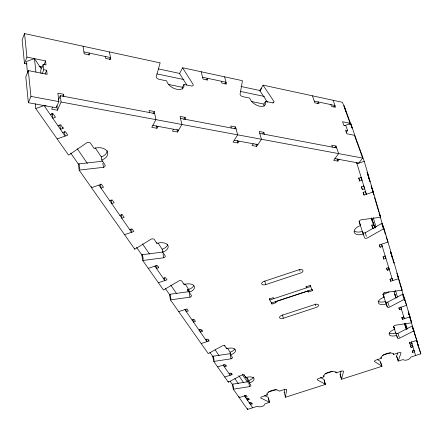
<?xml version="1.0" encoding="UTF-8"?>
<svg xmlns="http://www.w3.org/2000/svg" width="443" height="443" viewBox="0 0 443 443"><rect width="100%" height="100%" fill="white"/><g stroke="black" fill="none" stroke-linecap="round" stroke-linejoin="round"><path stroke-width="0.66" d="M284.229 392.454A1.811 0.808 -14.4 0 1 284.179 392.221L284.744 389.148M377.519 359.611L380.255 361.355A1.833 0.825 -17 0 1 380.41 361.554L381.949 366.3L341.52 379.269L340.124 374.496A1.822 0.82 -16 0 1 340.097 374.257L340.955 371.073M393.545 326.192L395.815 333.075A1.916 0.892 -17.9 0 0 397.908 333.335L411.857 326.17A1.922 0.897 -18.4 0 1 412.367 325.965L420.85 353.824L411.852 356.709A1.844 0.82 -17.9 0 0 410.545 357.473L409.996 358.332A3.694 1.639 -17.7 0 1 404.37 360.137L403.423 359.76A1.838 0.82 -17.6 0 0 401.912 359.899L398.213 361.084L396.618 356.344A1.838 0.825 -17.6 0 1 396.618 356.1L397.736 352.927M160.001 62.862L24.548 33.585L22.15 39.914L24.476 63.421L27.123 63.958M24.476 63.421L26.934 57.097L24.548 33.585M26.934 57.097L45.568 60.912L46.033 64.905L43.181 64.329L43.802 69.695L46.665 70.271L47.141 74.324L28.308 70.592L25.81 76.91L28.363 102.704L56.2 107.787L58.897 101.602L57.85 93.185L63.604 94.281L63.875 96.369M43.181 64.329L40.64 70.581L40.939 73.267M28.363 102.704L30.932 96.402L28.308 70.592M44.04 64.661L45.568 60.912M42.262 73.449L43.802 69.695M45.12 74.014L46.665 70.271M52.573 107.123L51.687 109.177L57.463 110.224L61.068 102.006L60.27 95.688L154.69 113.535M58.343 100.118L60.27 95.688M62.79 96.131L63.604 94.281M88.489 54.882L89.298 53.066L89.597 54.965L84.225 53.825L83.074 46.233M109.526 59.572L110.457 57.579L83.937 51.92M153.045 113.829L154.28 111.509L149.042 110.512L149.441 112.539M267.517 102.239L260.008 91.009A2.536 1.451 32.9 0 1 259.764 90.483L263.098 85.15A2.547 1.445 32.9 0 0 263.341 85.676L273.94 101.43A2.564 1.473 33.4 0 1 272.268 102.787L265.567 101.397A9.076 5.255 32.9 0 1 259.526 106.193A9.076 5.255 32.9 0 1 249.73 98.113L242.858 96.685A2.614 1.517 32.3 0 1 240.045 94.37L242.387 81.152A2.592 1.484 32 0 0 242.338 80.665L182.671 67.768L179.62 73.427A2.669 1.567 29.8 0 0 179.841 73.97L186.802 85.012M154.28 111.509L155.93 119.643L151.772 127.34L156.983 128.287L158.029 126.377M182.461 89.049A9.541 5.704 29.5 0 0 182.378 87.304L183.934 84.463L191.26 85.986A2.702 1.6 30.2 0 0 193.237 84.619L182.898 68.311A2.686 1.562 29.8 0 1 182.671 67.768M173.523 129.206L172.46 131.095L177.565 132.02L181.863 124.466L180.063 116.409L185.135 117.373L185.589 119.372M183.851 119.638L185.135 117.373M206.388 79.917L207.335 78.25L207.8 80.078L203.055 79.07L201.233 71.777M224.966 84.081L226.046 82.243L202.595 77.243M234.541 128.592L235.565 126.953L230.759 126.045L231.279 128.005M260.008 91.009L261.669 88.351M235.565 126.953L237.664 134.838L233.084 142.098L237.869 142.962L239.01 141.167M264.006 106.309A9.048 5.261 32.9 0 0 263.862 104.072L265.567 101.397M272.938 102.981L273.508 102.095M253.224 143.759L252.061 145.537L256.746 146.389L261.436 139.257L259.21 131.449L263.862 132.335L264.427 134.273M262.81 133.936L263.862 132.335M317.232 103.656L318.406 101.951L319.004 103.706L314.812 102.815L312.448 95.821M333.767 107.162L334.952 105.484L314.22 101.059M349.272 124.411L350.086 123.304L342.5 102.316L263.098 85.15M334.925 147.569L336.043 146.046L331.757 145.232L332.4 147.12M346.36 132.23L347.594 130.558L345.878 125.757L343.812 125.336L342.533 121.753L350.086 123.304M336.043 146.046L338.646 153.61L333.59 160.333L337.859 161.108L339.111 159.441M347.594 130.558L345.523 130.142L346.814 133.769L354.422 135.281L362.662 158.079L358.819 163.041L334.869 158.666M362.64 232.304A2.27 1.257 -18.7 0 0 365.187 232.78L381.523 223.571A2.293 1.268 -19.4 0 1 382.126 223.316L384.048 228.666L402.1 290.071A2.082 1.041 -18.7 0 1 401.524 290.209L384.745 292.624A2.077 1.041 -18.2 0 0 383.095 294.263L384.064 297.214A7.193 3.561 -18.1 0 0 378.344 302.829A7.193 3.561 -18.1 0 0 386.29 303.976L387.232 306.827A2.032 0.997 -18.1 0 0 389.469 307.143L404.226 299.368A2.043 1.002 -18.6 0 1 404.769 299.147L402.986 294.124A2.038 1.008 -18.6 0 0 402.443 294.346L387.752 302.12A2.027 1.002 -18.1 0 1 385.515 301.799L383.023 294.224M384.048 228.666A2.304 1.263 -19.3 0 0 383.439 228.926L367.02 238.135A2.281 1.251 -18.6 0 1 364.578 237.869L362.368 231.379A8.068 4.508 -18.6 0 1 354.55 231.18M388.993 291.765L384.513 294.152A1.861 0.93 -18.2 0 1 382.902 294.235M414.089 330.821A1.927 0.892 -18.3 0 0 413.568 331.026L399.569 338.186A1.922 0.892 -17.9 0 1 397.465 337.931L395.798 332.948A6.783 3.184 -17.9 0 1 389.314 333.058M40.723 66.422L40.944 68.405L34.465 58.62L26.392 61.538L27.544 73.001M35.274 103.795L35.772 108.524L44.045 105.567L46.183 105.96M50.236 114.538L52.966 113.569L55.491 117.251L52.778 118.22L52.219 113.48M57.989 125.768L60.68 124.815L63.133 128.392L60.453 129.339L59.888 124.765M62.69 132.584L65.359 131.637L67.768 135.154L57.153 138.903M109.714 200.707L112.151 199.865L114.133 202.761L111.714 203.597L111.243 200.596A1.955 0.437 70.3 0 1 110.955 200.092M349.128 123.492L350.396 123.054L344.095 105.65L345.872 111.586M344.366 125.69L350.751 123.486L357.54 143.078M119.848 215.387L122.229 214.567L124.129 217.336L121.753 218.15L121.155 214.445M129.694 229.657L132.031 228.859L133.847 231.506L124.561 234.685M357.612 143.183L357.318 142.186L364.235 161.302L357.03 163.76L356.576 162.481M361.206 177.433L358.852 178.23L359.722 181.054L362.069 180.257L361.078 177.471L361.732 179.603M363.841 186.077L361.516 186.863L362.368 189.615L364.683 188.834L363.565 185.672M365.525 191.586L363.216 192.367L364.052 195.075L373.255 191.969L371.057 185.866M148.261 268.358L157.077 265.385L158.694 267.744L156.501 268.486L155.958 265.507M163.273 278.298L165.438 277.573L166.989 279.838L158.373 282.734M372.879 228.516L371.827 225.138L373.842 224.468L371.561 217.973M187.677 290.381L188.978 289.949M374.235 228.04L372.989 228.461L371.827 225.138M178.717 311.639L186.929 308.915L188.325 310.947L186.276 311.628L185.8 309.208M265.739 284.605L300.52 273.054A3.328 1.8 -15.8 0 0 302.918 270.352A3.328 1.8 -15.8 0 0 299.014 269.748L264.05 281.377A3.317 1.789 -14.5 0 0 261.763 284.035A3.317 1.789 -14.5 0 0 265.739 284.605L264.809 281.012M379.346 244.874L380.172 247.227L382.292 246.518L381.467 244.171M192.124 320.101L194.145 319.431L195.485 321.391L193.475 322.055L192.938 319.359M385.233 256.154L383.14 256.846L383.826 259.066L385.914 258.38L384.989 255.755M271.426 303.012L311.966 289.622M273.879 298.654L273.348 297.63L269.278 298.975L271.963 304.031L275.995 302.696L275.646 301.378M275.995 302.696L275.468 301.694L307.902 290.979L308.372 292.009L312.431 290.669L312.049 289.357M199.001 330.063L200.984 329.404L202.279 331.298L200.302 331.945L199.76 329.282M388.688 267.472L386.634 268.148L387.298 270.291L389.342 269.615L388.661 267.672M205.74 339.82L207.684 339.177L208.935 340.999L201.177 343.552M392.072 278.553L390.056 279.217L390.693 281.283L398.739 278.636L396.751 273.054M283.332 318.235L316.175 307.448A3.134 1.6 -16 0 0 318.484 305.005A3.134 1.6 -16 0 0 314.84 304.513L281.831 315.366A3.123 1.589 -14.8 0 0 279.633 317.769A3.123 1.589 -14.8 0 0 283.332 318.235L282.418 314.757M217.624 366.92L225.05 364.5L226.185 366.156L224.335 366.76L223.887 364.689M398.861 307.946L399.481 309.729L401.397 309.109L400.693 307.088M229.092 373.659L230.925 373.061L232.016 374.662L224.734 377.026M403.783 316.922L401.895 317.537L402.454 319.342L409.991 316.895L408.241 311.961L415.002 334.908M409.498 342.378L410.174 344.322L411.973 343.74L411.292 341.797M246.369 398.683L248.108 398.124L249.099 399.569L247.349 400.129L246.917 398.229M410.633 345.822L412.427 345.241L412.942 346.863L411.137 347.445L410.583 345.85L411.137 347.445M268.347 392.072L276.266 389.519M324.974 373.848L332.577 371.4M382.359 355.38L390.499 352.761M320.444 377.525L323.911 379.457A1.816 0.814 -15.4 0 1 324.088 379.645L325.433 384.43L285.442 397.255A1.816 0.803 -14.4 0 1 285.386 397.028L286.765 389.646A1.838 0.825 -14.4 0 0 284.589 389.469L279.367 391.147A6.446 2.891 -14.1 0 0 271.675 390.543A6.446 2.891 -14.1 0 0 267.195 395.062L261.99 396.734A1.838 0.82 -13.8 0 0 260.733 398.013L269.322 402.183A1.811 0.797 -13.9 0 1 269.521 402.36L265.916 403.518A1.811 0.797 -13.9 0 0 264.726 404.243L264.371 405.029A3.627 1.6 -13.7 0 1 261.486 406.613A3.627 1.6 -13.7 0 1 258.169 406.569A1.811 0.797 -13.6 0 0 256.242 406.619L247.526 409.415L233.323 389.236L232.243 384.269L230.26 381.434M341.52 379.269A1.827 0.814 -16 0 1 341.492 379.031L343.596 371.378A1.85 0.836 -16 0 0 341.481 371.173L336.204 372.873A6.479 2.924 -15.7 0 0 328.745 372.175A6.479 2.924 -15.7 0 0 323.905 376.827L318.639 378.521A1.844 0.831 -15.4 0 0 317.277 379.834L325.256 384.242A1.822 0.808 -15.4 0 1 325.433 384.43M398.213 361.084A1.844 0.82 -17.6 0 1 398.207 360.84L401.048 352.905A1.866 0.842 -17.6 0 0 399.005 352.683L393.666 354.394A6.534 2.946 -17.3 0 0 386.44 353.608A6.534 2.946 -17.3 0 0 381.229 358.398L375.908 360.109A1.861 0.836 -17 0 0 374.44 361.46L381.788 366.106A1.838 0.82 -17 0 1 381.949 366.3M249.398 403.102L251.137 402.543L252.111 403.961L250.389 404.509L249.902 402.355M413.967 350.225L412.173 350.801L412.666 352.395L414.438 351.825L413.845 350.131M246.568 377.148L248.783 380.509L249.354 382.996L250.871 385.283A1.888 0.864 -13.5 0 1 249.597 386.612L233.854 389.104A1.888 0.864 -13 0 0 233.323 389.236M232.243 384.269A1.883 0.869 -13 0 1 232.769 384.136L248.462 381.667A1.883 0.869 -13.4 0 0 249.077 381.406M227.442 348.159L230.111 352.213L230.681 354.793L232.376 357.346A1.999 0.969 -13 0 1 231.063 358.808L214.362 361.35A1.999 0.969 -12.5 0 0 213.797 361.488L212.723 356.338A1.993 0.975 -12.5 0 1 213.282 356.194L229.934 353.68A1.988 0.975 -13 0 0 230.576 353.392M185.074 283.957L188.685 289.429L189.244 292.192L191.37 295.403A2.243 1.213 -11.7 0 1 189.981 297.164L171.12 299.795A2.248 1.213 -11.1 0 0 170.489 299.95L169.459 294.423A2.237 1.218 -11 0 1 170.084 294.268L188.879 291.666A2.232 1.218 -11.7 0 0 189.244 291.522M189.244 292.192A7.946 4.347 -11.6 0 0 194.134 285.896A7.946 4.347 -11.6 0 0 184.188 284.561L181.813 281.034A2.298 1.274 -11.4 0 0 179.094 280.823L164.037 289.711A2.304 1.268 -10.7 0 1 163.456 289.96L142.784 260.584L141.799 254.847A2.392 1.384 -9.8 0 1 142.469 254.681L162.647 252.056A2.392 1.39 -10.6 0 0 163.041 251.895M158.206 243.235L162.177 249.254L162.714 252.122L165.145 255.794A2.398 1.384 -10.7 0 1 163.722 257.76L143.46 260.418A2.403 1.379 -9.9 0 0 142.784 260.584M162.714 252.122A8.511 4.967 -10.5 0 0 167.736 245.073A8.511 4.967 -10.5 0 0 156.933 243.39L154.214 239.353A2.464 1.456 -10.2 0 0 151.262 239.07L135.359 248.883A2.47 1.445 -9.4 0 1 134.744 249.16L79.17 170.184L78.345 164.043A2.763 1.805 -6.1 0 1 79.114 163.855L102.521 161.235A2.758 1.816 -7.2 0 0 102.964 161.047M95.14 147.657L101.27 156.949L101.74 160.023L104.941 164.857A2.769 1.811 -7.3 0 1 103.463 167.338L79.945 169.996A2.78 1.8 -6.2 0 0 79.17 170.184M152.802 125.424L178.634 130.142M234.225 140.293L257.909 144.617M30.932 96.402L58.897 101.602M61.068 102.006L362.662 158.079M180.511 118.414L236.086 128.919M259.764 133.393L336.658 147.923M39.045 66.361L42.356 67.026M168.418 84.43L182.378 87.304M251.347 101.497L263.862 104.072M156.927 73.892L183.911 79.557M240.604 91.468L264.51 96.485M158.45 68.92L179.947 73.499M241.075 86.507L260.268 90.588M264.488 395.56L268.165 397.371A1.805 0.803 -13.9 0 1 268.364 397.548L269.521 402.36M247.487 382.076L242.343 374.584M35.772 108.524L68.543 155.089A2.874 1.899 -5.2 0 0 69.241 154.762L86.994 142.635A2.863 1.916 -6.3 0 1 90.499 143.122L94.099 148.477A9.851 6.523 -7 0 1 106.962 151.08A9.851 6.523 -7 0 1 101.74 160.023M170.489 299.95L208.21 353.547A2.038 1.002 -12.3 0 0 208.725 353.331L222.408 345.822A2.043 1.013 -12.8 0 1 224.917 346.077L226.666 348.724A7.066 3.466 -13 0 1 235.316 349.588A7.066 3.466 -13 0 1 230.681 354.793M213.797 361.488L228.328 382.137A1.922 0.897 -12.9 0 0 228.821 381.938L241.867 375.011A1.927 0.903 -13.3 0 1 244.204 375.215L245.765 377.574A6.678 3.095 -13.4 0 1 253.845 378.25A6.678 3.095 -13.4 0 1 249.354 382.996M70.697 153.095L78.61 164.419M136.51 247.277L142.042 255.196M165.222 288.365L169.946 295.121M209.932 352.346L213.437 357.357M44.045 105.567L65.11 136.09L64.545 131.61M98.95 185.108L131.521 232.304L130.978 229.042M154.873 266.127L164.835 280.563L164.331 277.844M184.875 309.596L206.992 341.642L206.466 339.089M223.194 365.11L230.194 375.254L229.756 373.239M244.447 395.898L252.643 407.776M77.237 148.682L87.371 163.467M142.474 243.849L149.485 254.072M170.765 285.12L176.58 293.598M215.198 349.937L219.03 355.524M234.834 378.577L238.317 383.655M238.816 375.636L243.318 382.32M188.397 290.27L187.666 289.163L188.236 292.02M312.431 290.669L310.1 285.475L306.008 286.831L306.484 287.872L306.102 286.555M369.911 181.375L369.689 180.788M393.921 262.932L393.622 262.101M367.264 172.598L367.086 172.161L367.158 172.51M416.653 340.39L417.018 341.426M351.055 125.159L352.124 128.105L350.751 123.486M367.435 173.241L369.96 181.414M368.831 178.18L369.827 180.938M379.38 213.587L380.67 217.197A2.342 1.312 -19.5 0 1 380.022 217.352L361.056 219.8A2.337 1.318 -18.8 0 0 359.251 221.799L360.475 225.531A8.085 4.496 -18.6 0 0 354.223 232.365A8.085 4.496 -18.6 0 0 363.288 234.076M381.838 224.463L383.439 228.926M386.097 236.789L387.99 242.083L379.457 244.918L380.172 247.227M418.353 345.95L417.959 344.831M390.493 251.596L393.965 262.965M393.129 260.639L393.932 262.837M400.749 286.261L402.1 290.071M404.237 298.709L406.596 305.354L398.905 307.863L399.481 309.729M402.742 295.182L404.226 299.368M408.197 312.143L409.991 316.895M333.114 100.284L335.572 107.228L331.458 106.353L330.849 104.609M365.486 191.852L366.355 194.3L356.693 162.653M409.969 317.825L410.257 318.639M410.467 319.22L411.702 322.725A1.966 0.925 -18.4 0 1 411.159 322.858L395.355 325.24A1.96 0.925 -17.9 0 0 393.777 326.729L394.641 329.354A6.795 3.179 -17.9 0 0 389.175 334.459A6.795 3.179 -17.9 0 0 396.629 335.39L397.465 337.931M390.527 251.541L390.82 252.394M412.14 326.978L413.568 331.026M414.836 334.554L416.885 340.346L409.664 342.677L410.174 344.322M417.915 345.379L418.58 347.257M418.812 348.054L420.85 353.824M358.575 177.809L359.722 181.054M361.35 186.736L362.368 189.615M363.044 192.201L364.052 195.075M375.055 227.763L374.662 226.65L375.049 227.901M371.467 218.128L374.656 227.198M371.372 218.233L372.513 221.461M371.367 218.488L372.004 220.298M391.834 278.138L392.703 280.618L381.589 244.209M383.012 256.741L383.826 259.066M367.441 173.102L367.673 173.761M403.501 316.341L404.337 318.727L400.826 307.237M386.617 268.347L387.298 270.291M390.017 279.356L390.693 281.283M393.971 291.145L396.048 297.735M396.125 298.167L394.652 293.942L395.798 297.641M411.436 342.389L411.835 343.53M404.298 323.495L406.27 329.155M401.757 317.338L402.454 319.342M411.486 342.672L411.746 343.425M412.389 351.604L412.666 352.395M365.187 232.78L366.411 236.346M369.484 180.207L369.252 179.509M387.752 302.12L389.181 306.301M383.992 292.629L384.253 293.388M397.908 333.335L399.293 337.378M359.55 222.818L359.86 223.721M360.17 224.623L360.475 225.531M337.057 158.749L337.859 161.108M383.201 294.667L384.064 297.214M386.29 303.976L385.432 301.45A7.177 3.572 -18.1 0 1 377.995 301.068M385.803 302.635L387.232 306.827M393.805 326.901L394.641 329.354M393.417 261.514L393.212 260.905M417.112 341.697L417.411 342.622M396.618 356.1L397.941 360.048M393.401 353.597L393.666 354.394M390.925 252.709L391.235 253.684M359.074 221.472L363.553 234.978M417.793 344.344L416.614 340.368L418.308 345.651M380.842 357.196L381.229 358.398M380.509 362.147L381.788 366.106M367.906 174.476L368.161 175.278M369.036 178.85L368.886 178.368M373.842 224.468L374.883 227.846M372.048 219.866L372.563 221.55M372.856 222.718L373.814 225.819M405.14 323.877L406.724 329.055M404.73 323.816L406.353 329.105M411.469 342.096L415.567 355.519M360.945 177.482L361.543 179.426M373.216 217.624L376.013 226.772M388.5 267.638L389.092 269.565M395.51 290.575L397.504 297.092M403.357 316.236L403.745 317.515M405.694 323.894L407.255 328.994M411.436 342.672L411.791 343.829M350.396 123.054L350.845 124.566M364.235 161.302L380.67 217.197M404.769 299.147L411.702 322.725M367.928 175.112L368.504 177.067M371.461 187.118L372.037 189.067M372.419 190.363L373.809 195.086M374.523 197.506L378.732 211.793M379.025 212.795L385.338 234.22M390.499 251.729L392.426 258.28M397.526 275.579L400.799 286.693M401.186 288L404.824 300.365M414.504 333.535L414.626 333.95M340.097 374.257L341.26 378.233M335.855 371.666L336.204 372.873M310.2 285.231L310.571 286.51L269.815 299.983L269.482 298.693M315.172 303.992L315.676 305.714M307.99 290.697L308.372 292.009M299.496 269.477L300.005 271.26M323.562 375.62L323.905 376.827M324.132 380.255L325.256 384.242M256.06 143.947L256.746 146.389M224.59 76.827L226.534 84.059L221.888 83.074L221.406 81.252M237.215 140.503L237.869 142.962M271.62 302.707L271.963 304.031M284.179 392.221L285.442 397.255M268.358 398.168L269.322 402.183M266.907 393.844L267.195 395.062M248.65 382.492L249.597 386.612M246.64 377.353L247.67 381.849M251.923 403.147L252.111 403.961M245.483 376.323L245.765 377.574M244.015 374.374L244.204 375.215M248.911 398.755L249.099 399.569M245.007 395.372L245.455 397.36L247.2 396.795L246.197 395.339L239.203 397.592L238.915 396.28M247.299 408.407L247.526 409.415M230.122 354.527L231.063 358.808M226.478 347.855L226.666 348.724M231.755 373.46L232.016 374.662M224.728 345.208L224.917 346.077M232.769 384.136L233.671 388.273M177.012 129.5L177.565 132.02M226.002 365.303L226.185 366.156M228.151 381.296L228.328 382.137M213.282 356.194L214.179 360.486M208.659 339.687L208.935 340.999M202.008 329.963L202.279 331.298M156.473 125.746L156.983 128.287M189.244 293.493L189.981 297.164M184.006 283.631L184.188 284.561M163.007 253.95L163.722 257.76M170.084 294.268L170.948 298.87M156.756 242.426L156.933 243.39M158.522 266.791L158.694 267.744M109.476 51.942L110.789 59.467L105.534 58.354L105.212 56.46M142.469 254.681L143.294 259.46M134.583 248.191L134.744 249.16M102.837 163.262L103.463 167.338M100.417 183.972L101.037 188.137L103.512 187.278L101.436 184.244L91.491 187.699L91.319 186.481M79.114 163.855L79.806 168.971M62.967 127.086L63.133 128.392M56.898 105.617L57.463 110.224M34.465 58.62L35.916 72.076M160.001 62.862A2.736 1.6 28.8 0 1 160.012 63.366L156.18 76.894A2.758 1.645 28.8 0 0 159.098 79.314L166.618 80.875A9.569 5.693 29.6 0 0 176.774 89.309A9.569 5.693 29.6 0 0 183.934 84.463M52.346 114.975A2.232 0.554 68.6 0 1 51.621 113.541M107.25 150.642A9.829 6.529 -6.9 0 1 101.27 156.949M167.675 244.215A8.495 4.978 -10.5 0 1 162.177 249.254M193.729 285.646A7.93 4.358 -11.6 0 1 188.685 289.429M253.451 377.037A6.667 3.107 -13.4 0 1 248.783 380.509M234.74 349.04A7.055 3.472 -12.9 0 1 230.111 352.213"/></g></svg>
